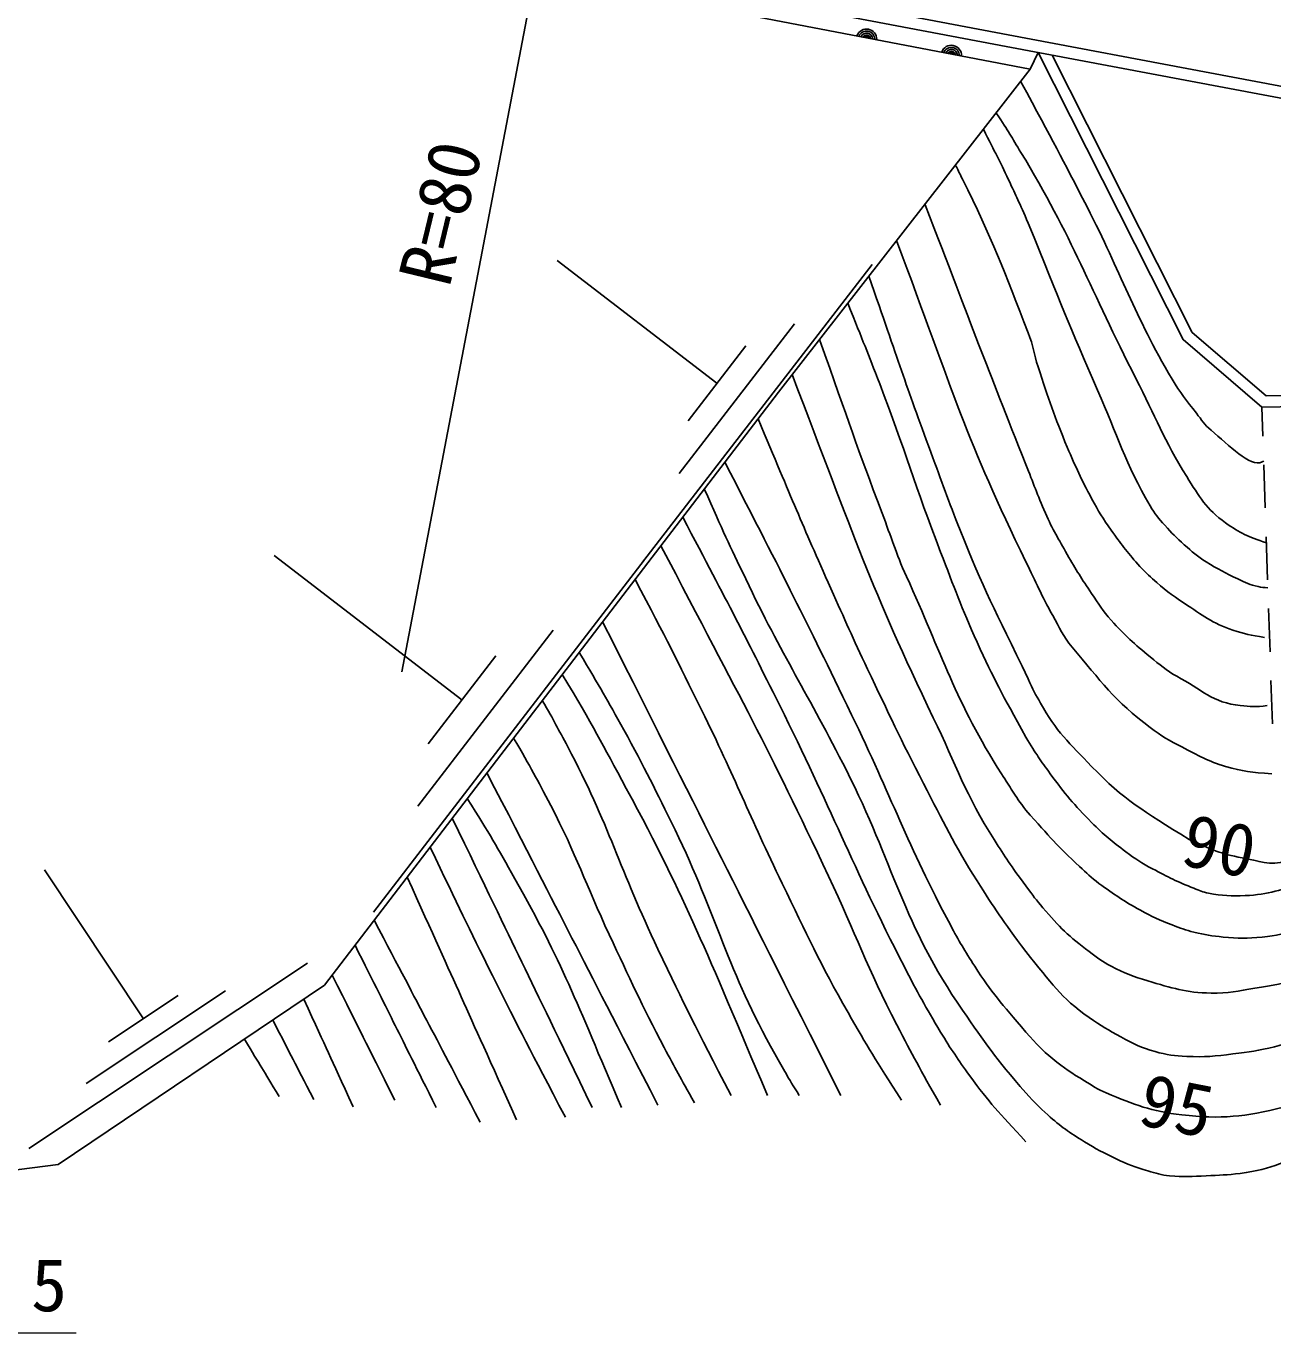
# Model space of a CAD drawing. Units: millimetres, scale not verified. Extents: x 40000 to 680000, y 20000 to 380000.
# Drawn here: x 174752 to 218074, y 243688 to 289097 of the extents above; entities that cross this region are included whole.
import ezdxf
from ezdxf.enums import TextEntityAlignment as Align

# ---------------------------------------------------------------- set-up
doc = ezdxf.new("R2010")
doc.units = ezdxf.units.MM
doc.header["$LTSCALE"] = 1000
for name, color, linetype, lineweight in [('M-BGD', 7, 'Continuous', 25), ('M-BMK-SRVR', 3, 'Continuous', 25), ('M-STR-HTXT', 7, 'Continuous', 13)]:
    doc.layers.add(name, color=color, linetype=linetype, lineweight=lineweight)
doc.styles.add('ＭＳ ゴシック', font='')
doc.styles.get('ＭＳ ゴシック').set_extended_font_data('MS Gothic')

msp = doc.modelspace()

# ---------------------------------------------------------------- linework, layer by layer
at = {"layer": 'M-BGD'}
for p, q in [((209646, 287604), (209919, 288183)), ((198756, 276686), (193209, 280956)), ((204146, 280819), (196140, 270418)), ((201451, 278753), (197448, 273552)), ((199757, 277986), (197756, 275386)), ((217727, 274850), (217694, 275860)), ((217810, 272352), (217760, 273851)), ((217893, 269853), (217843, 271352)), ((189897, 265680), (183375, 270700)), ((196233, 270539), (186821, 258312)), ((217975, 267354), (217926, 268854)), ((193065, 268110), (188359, 261996)), ((191073, 267209), (188720, 264152)), ((218058, 264856), (218008, 266355)), ((178829, 254606), (175393, 259774)), ((184533, 256534), (174842, 250093)), ((181681, 255570), (176835, 252349)), ((180040, 255411), (177617, 253800))]:
    msp.add_line(p, q, dxfattribs=at)
for points in [[(138245, 286302), (142520, 287365), (161124, 291629), (166990, 292646), (171478, 293110), (180232, 293235), (187298, 292736), (192204, 291951), (208882, 288789), (222894, 286153)], [(138336, 285909), (142614, 286972), (161204, 291233), (167045, 292245), (171502, 292707), (180220, 292831), (187251, 292334), (192134, 291553), (208807, 288392), (222786, 285762)], [(209646, 287604), (192394, 290919), (186479, 291553), (179236, 291915), (167356, 291593), (158785, 290315), (142700, 286463), (142614, 286972)], [(209919, 288183), (214958, 278204), (217694, 275860), (221537, 275920), (227533, 284223)], [(210406, 288091), (215273, 278451), (217837, 276255), (221334, 276310), (227379, 284681)], [(136986, 285421), (140799, 283420), (152126, 273179), (168624, 248614), (175866, 249539), (185121, 255776), (200895, 276378), (209646, 287604)]]:
    msp.add_lwpolyline(points, dxfattribs=at)
for centre, radius, start, end in [((203956, 288643), 354, 357.9218, 160.327), ((203956, 288643), 283, 0.1458, 158.1029), ((203956, 288643), 212, 3.8922, 154.3566), ((203956, 288643), 142, 11.6039, 146.6449), ((203956, 288643), 100, 21.9215, 136.3272), ((203956, 288643), 100, 21.9215, 136.3272), ((206902, 288076), 354, 357.9218, 160.327), ((206902, 288076), 283, 0.1458, 158.1029), ((206902, 288076), 212, 3.8922, 154.3566), ((206902, 288076), 142, 11.6039, 146.6449), ((206902, 288076), 100, 21.9215, 136.3272), ((206902, 288076), 100, 21.9215, 136.3272)]:
    msp.add_arc(centre, radius, start, end, dxfattribs=at)
for points, knots in [([(209322, 287161), (210450, 285070), (210739, 284522), (211618, 282815), (212811, 280498), (213246, 279076), (214572, 276832), (214861, 276342), (215069, 276095), (215418, 275647), (215606, 275406), (215691, 275248), (215926, 275054), (216557, 274535), (217271, 273756), (217704, 273953), (217723, 273962), (217740, 273972), (217756, 273985)], [0, 0, 0, 0, 1, 1, 1, 2, 2, 2, 3, 3, 3, 4, 4, 4, 5, 5, 5, 6, 6, 6, 6]), ([(208476, 286061), (208895, 285430), (208998, 285239), (209322, 284706), (211111, 281768), (211742, 279916), (213313, 276857), (213999, 275522), (214286, 274719), (215080, 273445), (215514, 272748), (215765, 272313), (216434, 271837), (216937, 271479), (217204, 271360), (217850, 271139)], [0, 0, 0, 0, 1, 1, 1, 2, 2, 2, 3, 3, 3, 4, 4, 4, 5, 5, 5, 5]), ([(208014, 285511), (208446, 284669), (208562, 284447), (208891, 283755), (209167, 283171), (209254, 282980), (209576, 282251)], [0, 0, 0, 0, 1, 1, 1, 2, 2, 2, 2]), ([(207046, 284258), (207167, 284029), (207196, 283964), (207290, 283775), (208303, 281747), (208747, 280550), (209576, 278441), (209753, 277993), (209760, 277711), (209915, 277255), (210288, 276156), (210478, 275531), (210931, 274461), (211231, 273753), (211413, 273360), (211778, 272683), (212017, 272239), (212159, 271992), (212455, 271583), (212800, 271106), (212990, 270833), (213386, 270397), (213575, 270190), (213682, 270073), (213894, 269889), (214304, 269534), (214542, 269340), (214995, 269043), (215626, 268628), (215970, 268344), (216688, 268111), (217108, 267975), (217287, 267928), (217789, 267857)], [0, 0, 0, 0, 1, 1, 1, 2, 2, 2, 3, 3, 3, 4, 4, 4, 5, 5, 5, 6, 6, 6, 7, 7, 7, 8, 8, 8, 9, 9, 9, 10, 10, 10, 11, 11, 11, 11]), ([(205994, 282891), (207678, 278502), (208093, 277380), (209492, 273869), (209755, 273207), (209880, 272826), (210169, 272175), (210427, 271594), (210616, 271289), (210931, 270736), (211240, 270194), (211426, 269897), (211778, 269381), (212031, 269010), (212150, 268781), (212455, 268450), (212947, 267917), (213242, 267631), (213810, 267180), (214162, 266900), (214345, 266717), (214741, 266503), (215574, 266052), (216000, 265578), (216942, 265487), (217304, 265452), (217476, 265433), (217874, 265487)], [0, 0, 0, 0, 1, 1, 1, 2, 2, 2, 3, 3, 3, 4, 4, 4, 5, 5, 5, 6, 6, 6, 7, 7, 7, 8, 8, 8, 9, 9, 9, 9]), ([(209576, 282251), (210708, 279437), (210996, 278692), (211984, 276444), (212678, 274867), (212941, 273917), (213810, 272429), (213976, 272144), (214096, 271997), (214318, 271752), (214568, 271474), (214716, 271324), (214995, 271075), (215276, 270823), (215439, 270684), (215757, 270482), (216169, 270220), (216415, 270095), (216858, 269889), (217125, 269765), (217274, 269674), (217564, 269621), (217695, 269597), (217748, 269587), (217902, 269581)], [0, 0, 0, 0, 1, 1, 1, 2, 2, 2, 3, 3, 3, 4, 4, 4, 5, 5, 5, 6, 6, 6, 7, 7, 7, 8, 8, 8, 8]), ([(205002, 281646), (206997, 276286), (207433, 274708), (209492, 270482), (209848, 269751), (210029, 269331), (210423, 268619), (210667, 268178), (210775, 267904), (211100, 267519), (212081, 266357), (212588, 265629), (213810, 264725), (214215, 264424), (214460, 264275), (214910, 264047), (215491, 263753), (215809, 263553), (216434, 263370), (217045, 263191), (217311, 263170), (218043, 263116)], [0, 0, 0, 0, 1, 1, 1, 2, 2, 2, 3, 3, 3, 4, 4, 4, 5, 5, 5, 6, 6, 6, 7, 7, 7, 7]), ([(204038, 280410), (205061, 277440), (205312, 276669), (206190, 274292), (206581, 273232), (206788, 272633), (207206, 271583), (208026, 269520), (208390, 268854), (209576, 266418)], [0, 0, 0, 0, 1, 1, 1, 2, 2, 2, 3, 3, 3, 3]), ([(203301, 279465), (203850, 278117), (203987, 277761), (204412, 276663), (205288, 274399), (205650, 273083), (206528, 270821), (207006, 269590), (207253, 268890), (207798, 267688), (208397, 266368), (208644, 265929), (209492, 264386)], [0, 0, 0, 0, 1, 1, 1, 2, 2, 2, 3, 3, 3, 4, 4, 4, 4]), ([(202325, 278213), (203356, 275283), (203608, 274519), (204496, 272175), (204823, 271314), (204960, 270812), (205343, 269974), (206578, 267270), (207044, 265621), (208645, 263116), (208966, 262614), (209070, 262421), (209492, 261846)], [0, 0, 0, 0, 1, 1, 1, 2, 2, 2, 3, 3, 3, 4, 4, 4, 4]), ([(201369, 276987), (203570, 271257), (204093, 269604), (206274, 265063), (207075, 263397), (207397, 262388), (208391, 260830), (208801, 260188), (208945, 259950), (209492, 259221)], [0, 0, 0, 0, 1, 1, 1, 2, 2, 2, 3, 3, 3, 3]), ([(200188, 275455), (201390, 272595), (201692, 271843), (202718, 269551), (203208, 268456), (203473, 267839), (203988, 266757), (204732, 265194), (205137, 264313), (205936, 262777), (206632, 261438), (206992, 260667), (207798, 259391), (208421, 258406), (208655, 258069), (209492, 256935)], [0, 0, 0, 0, 1, 1, 1, 2, 2, 2, 3, 3, 3, 4, 4, 4, 5, 5, 5, 5]), ([(199035, 273949), (201198, 269721), (201768, 268624), (203437, 265169), (204807, 262332), (205385, 260648), (206867, 257867), (207174, 257291), (207361, 256976), (207714, 256427), (208326, 255476), (208615, 255177), (209492, 254141)], [0, 0, 0, 0, 1, 1, 1, 2, 2, 2, 3, 3, 3, 4, 4, 4, 4]), ([(198316, 273022), (198980, 271509), (199176, 271105), (199755, 269889), (201016, 267241), (201930, 265862), (203253, 263244), (204886, 260014), (205225, 257876), (207290, 254903), (208098, 253741), (208399, 253277), (209492, 252025)], [0, 0, 0, 0, 1, 1, 1, 2, 2, 2, 3, 3, 3, 4, 4, 4, 4]), ([(197568, 272033), (199227, 268889), (199653, 268059), (200940, 265487), (202694, 261981), (203464, 259912), (205258, 256427), (205726, 255519), (206001, 255016), (206528, 254141), (206898, 253529), (207125, 253197), (207544, 252617), (208232, 251667), (208536, 251371), (209492, 250331)], [0, 0, 0, 0, 1, 1, 1, 2, 2, 2, 3, 3, 3, 4, 4, 4, 5, 5, 5, 5]), ([(209492, 254141), (209896, 253688), (210028, 253540), (210423, 253210), (210824, 252874), (211076, 252719), (211524, 252448), (211815, 252272), (211971, 252154), (212286, 252025), (213273, 251619), (213850, 251383), (214910, 251263), (216287, 251106), (217104, 251195), (218447, 251534), (219096, 251698), (219377, 252010), (219990, 252279), (220316, 252422), (220518, 252459), (220837, 252617), (221381, 252887), (221682, 253050), (222192, 253379), (222631, 253663), (222887, 253811), (223292, 254141), (224109, 254806), (224551, 255208), (225240, 256004), (226075, 256969), (226445, 257590), (227187, 258629), (227316, 258809), (227391, 258909), (227510, 259097), (227623, 259273), (227672, 259380), (227780, 259560), (228237, 260324), (228508, 260743), (228965, 261507), (231166, 265188), (231746, 266507), (234145, 271188)], [0, 0, 0, 0, 1, 1, 1, 2, 2, 2, 3, 3, 3, 4, 4, 4, 5, 5, 5, 6, 6, 6, 7, 7, 7, 8, 8, 8, 9, 9, 9, 10, 10, 10, 11, 11, 11, 12, 12, 12, 13, 13, 13, 14, 14, 14, 15, 15, 15, 15]), ([(196809, 271042), (199677, 265560), (200490, 264114), (202634, 259560), (203579, 257552), (203982, 256366), (205004, 254395), (205577, 253292), (205772, 252918), (206528, 251601)], [0, 0, 0, 0, 1, 1, 1, 2, 2, 2, 3, 3, 3, 3]), ([(195914, 269872), (197038, 267724), (197345, 267121), (198231, 265317), (199372, 262993), (199893, 261635), (201025, 259306), (201885, 257537), (202334, 256526), (203311, 254819), (204004, 253608), (204252, 253199), (205174, 251771)], [0, 0, 0, 0, 1, 1, 1, 2, 2, 2, 3, 3, 3, 4, 4, 4, 4]), ([(193972, 267336), (194717, 266086), (194931, 265716), (195522, 264640), (196254, 263304), (196634, 262539), (197300, 261169), (198755, 258173), (199127, 256276), (200771, 253379), (201093, 252812), (201195, 252603), (201618, 251940)], [0, 0, 0, 0, 1, 1, 1, 2, 2, 2, 3, 3, 3, 4, 4, 4, 4]), ([(193383, 266567), (194468, 264748), (194759, 264182), (195606, 262608), (197781, 258569), (198315, 257070), (200517, 251940)], [0, 0, 0, 0, 1, 1, 1, 2, 2, 2, 2]), ([(209576, 266418), (209743, 266019), (209820, 265895), (210000, 265571), (210536, 264605), (211011, 264166), (211778, 263370), (212924, 262179), (213546, 261856), (215164, 260830)], [0, 0, 0, 0, 1, 1, 1, 2, 2, 2, 3, 3, 3, 3]), ([(192689, 265661), (193115, 264932), (193232, 264691), (193574, 264047), (194987, 261395), (195409, 259730), (196707, 257020), (197665, 255019), (197991, 254365), (199247, 251940)], [0, 0, 0, 0, 1, 1, 1, 2, 2, 2, 3, 3, 3, 3]), ([(191692, 264359), (192313, 263297), (192493, 262955), (192982, 262015), (193870, 260309), (194196, 259270), (195014, 257528), (195738, 255984), (196124, 255107), (196925, 253601), (197325, 252847), (197457, 252597), (197977, 251686)], [0, 0, 0, 0, 1, 1, 1, 2, 2, 2, 3, 3, 3, 4, 4, 4, 4]), ([(209492, 264386), (209867, 263774), (209987, 263598), (210338, 263116), (210850, 262414), (211165, 262037), (211778, 261423), (212208, 260991), (212473, 260770), (212963, 260407), (213310, 260150), (213512, 260014), (213894, 259814), (214445, 259526), (214753, 259357), (215334, 259137), (215529, 259062), (215636, 259005), (215842, 258967), (216331, 258877), (216615, 258858), (217112, 258883), (217929, 258923), (218391, 259069), (219144, 259391), (220038, 259773), (220366, 260101), (221176, 260830)], [0, 0, 0, 0, 1, 1, 1, 2, 2, 2, 3, 3, 3, 4, 4, 4, 5, 5, 5, 6, 6, 6, 7, 7, 7, 8, 8, 8, 9, 9, 9, 9]), ([(190082, 262255), (190884, 260996), (191105, 260581), (191734, 259468), (193418, 256484), (193809, 255328), (195437, 251517)], [0, 0, 0, 0, 1, 1, 1, 2, 2, 2, 2]), ([(209492, 261846), (210348, 260898), (210575, 260606), (211354, 259899), (211615, 259663), (211746, 259511), (212032, 259306), (212576, 258916), (212883, 258696), (213471, 258375), (213887, 258148), (214132, 258042), (214572, 257867), (214863, 257751), (215029, 257687), (215334, 257613), (215724, 257517), (215949, 257479), (216350, 257443), (216877, 257397), (217179, 257380), (217704, 257443), (218207, 257504), (218489, 257555), (218974, 257697), (219755, 257926), (220037, 258140), (220837, 258629)], [0, 0, 0, 0, 1, 1, 1, 2, 2, 2, 3, 3, 3, 4, 4, 4, 5, 5, 5, 6, 6, 6, 7, 7, 7, 8, 8, 8, 9, 9, 9, 9]), ([(215164, 260830), (215968, 260477), (216256, 260332), (217003, 260197), (217595, 260090), (217965, 259901), (218538, 260082), (218734, 260144), (218831, 260171), (219022, 260288)], [0, 0, 0, 0, 1, 1, 1, 2, 2, 2, 3, 3, 3, 3]), ([(188792, 260570), (189808, 258435), (190086, 257854), (190955, 256110), (191921, 254172), (192245, 253556), (193490, 251178)], [0, 0, 0, 0, 1, 1, 1, 2, 2, 2, 2]), ([(209492, 259221), (209750, 258854), (209842, 258748), (210084, 258459), (210641, 257796), (211002, 257457), (211693, 256935), (211979, 256720), (212137, 256592), (212455, 256427), (212930, 256182), (213212, 256070), (213725, 255919), (214565, 255673), (215051, 255509), (215926, 255496), (216525, 255487), (216859, 255568), (217450, 255665), (218095, 255771), (218459, 255829), (219088, 256003), (219683, 256167), (219892, 256245), (220583, 256512)], [0, 0, 0, 0, 1, 1, 1, 2, 2, 2, 3, 3, 3, 4, 4, 4, 5, 5, 5, 6, 6, 6, 7, 7, 7, 8, 8, 8, 8]), ([(209492, 256935), (210401, 255826), (210677, 255360), (211693, 254649), (212107, 254360), (212350, 254213), (212794, 253972), (213236, 253732), (213493, 253596), (213979, 253464), (214399, 253350), (214645, 253313), (215080, 253295), (215708, 253268), (216064, 253299), (216688, 253379), (217255, 253453), (217574, 253493), (218128, 253633), (219033, 253863), (219359, 254070), (220329, 254565)], [0, 0, 0, 0, 1, 1, 1, 2, 2, 2, 3, 3, 3, 4, 4, 4, 5, 5, 5, 6, 6, 6, 7, 7, 7, 7]), ([(209492, 252025), (209828, 251653), (209940, 251544), (210254, 251263), (210712, 250852), (211002, 250657), (211524, 250331), (211938, 250073), (212183, 249948), (212624, 249739), (213041, 249541), (213283, 249445), (213725, 249315), (214018, 249230), (214183, 249175), (214487, 249146), (214981, 249099), (215262, 249122), (215757, 249146), (216221, 249168), (216482, 249171), (216942, 249231), (218083, 249379), (218510, 249642), (219736, 250162)], [0, 0, 0, 0, 1, 1, 1, 2, 2, 2, 3, 3, 3, 4, 4, 4, 5, 5, 5, 6, 6, 6, 7, 7, 7, 8, 8, 8, 8])]:
    msp.add_open_spline(points, degree=3, knots=knots, dxfattribs=at)
for points in [[(194785, 268399), (198908, 260195), (198917, 260178), (203057, 251940)], [(190766, 263149), (193702, 257443), (193725, 257397), (196707, 251601)], [(189560, 261574), (191966, 256596), (191982, 256562), (194421, 251517)], [(187993, 259527), (189849, 255410), (189880, 255343), (191796, 251093)], [(186848, 258031), (188664, 254564), (188679, 254535), (190526, 251009)], [(186181, 257160), (187563, 254395), (187582, 254357), (189002, 251517)], [(185387, 256123), (186462, 253972), (186471, 253955), (187563, 251771)], [(184398, 255289), (185259, 253414), (185259, 253414), (186120, 251539)], [(183320, 254562), (184033, 253182), (184033, 253182), (184745, 251802)], [(182335, 253898), (182938, 252902), (182938, 252902), (183541, 251905)]]:
    msp.add_open_spline(points, degree=3, dxfattribs=at)
at = {"layer": 'M-BMK-SRVR'}
msp.add_line((193143, 294572), (187802, 266655), dxfattribs=at)
at = {"layer": 'M-STR-HTXT'}
msp.add_lwpolyline([(138308, 288715), (146289, 243688), (176489, 243688)], dxfattribs=at)

# ---------------------------------------------------------------- texts
at = {"layer": 'M-BGD', "style": 'ＭＳ ゴシック'}
for s, p in [('90', (214712, 259423)), ('95', (213226, 250398))]:
    msp.add_text(s, height=1833, rotation=348.799, dxfattribs=at).set_placement(p, align=Align.BOTTOM_LEFT)
at = {"layer": 'M-BMK-SRVR', "style": 'ＭＳ ゴシック'}
msp.add_text('R=80', height=1833, rotation=76.419, dxfattribs=at).set_placement((188565, 280185), align=Align.MIDDLE_LEFT)
at = {"layer": 'M-STR-HTXT', "style": 'ＭＳ ゴシック'}
msp.add_text('ヒューム管φ300\u3000\u3000L=6.5', height=1833, dxfattribs=at).set_placement((161489, 243888), align=Align.BOTTOM_CENTER)

doc.saveas('drawing.dxf')
